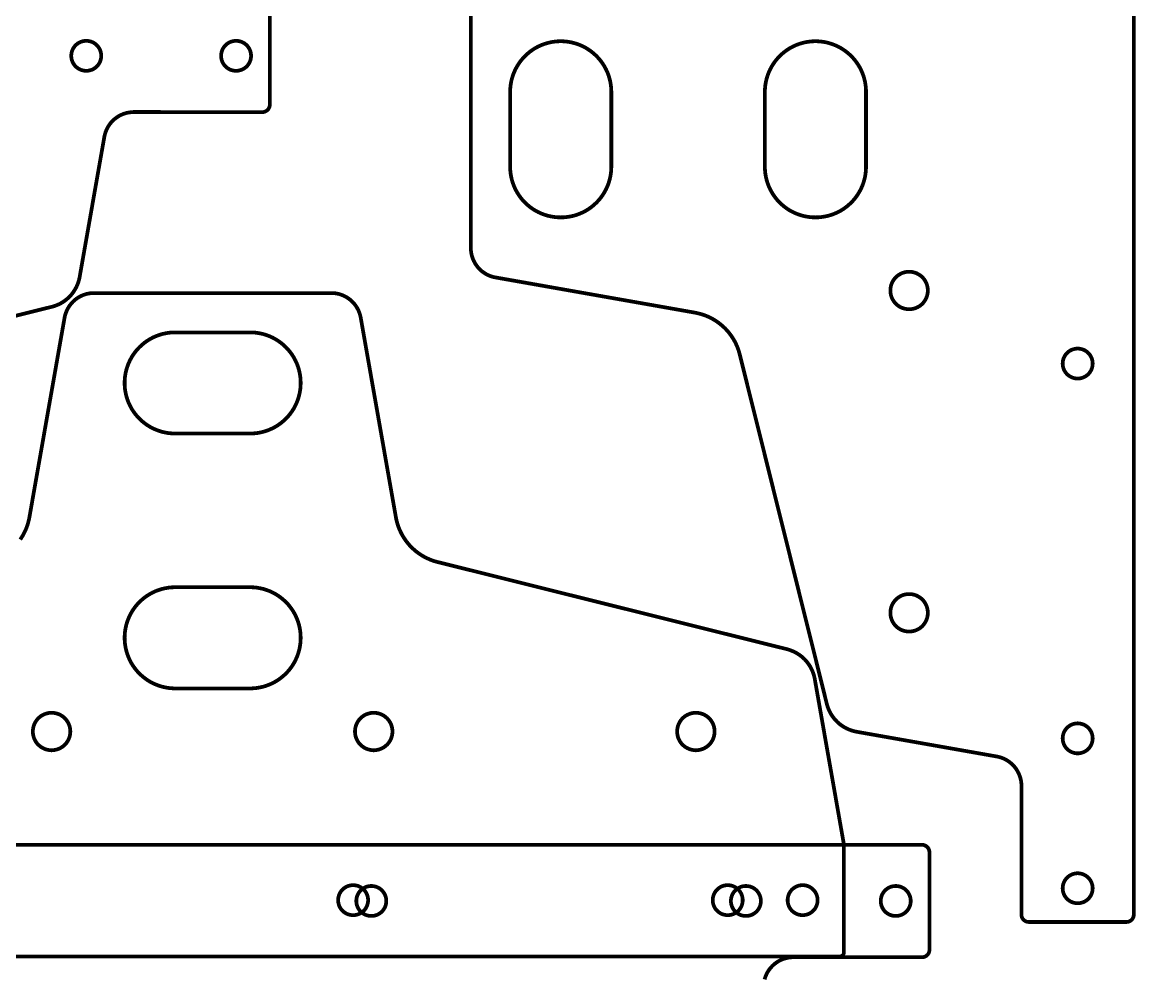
# Model space of a CAD drawing. Extents: x 0 to 1251, y 0 to 2501.
# Drawn here: x 314.8 to 612.1, y 1678.3 to 1932.9 of the extents above; entities that cross this region are included whole.
import ezdxf

# ---------------------------------------------------------------- set-up
doc = ezdxf.new("R2010")
doc.units = 0
doc.layers.get('0').update_dxf_attribs({"linetype": 'CONTINUOUS'})

msp = doc.modelspace()

# ---------------------------------------------------------------- linework, layer by layer
at = {"color": 0, "const_width": 1}
for points in [[(611.563, 2071.88), (611.563, 1694.88)], [(380.893, 1936.97), (380.893, 1910.97), (380.893, 1910.92), (380.883, 1910.76), (380.854, 1910.57), (380.806, 1910.39), (380.74, 1910.19), (380.657, 1910.03), (380.557, 1909.86), (380.439, 1909.69), (380.342, 1909.58), (380.307, 1909.56), (380.271, 1909.51), (380.16, 1909.42), (380.001, 1909.31), (379.833, 1909.21), (379.657, 1909.13), (379.474, 1909.06), (379.283, 1909), (379.089, 1908.97), (378.942, 1908.97), (378.892, 1908.97), (344.608, 1908.99), (344.433, 1908.99), (343.906, 1908.94), (343.214, 1908.86), (342.533, 1908.71), (341.871, 1908.5), (341.229, 1908.24), (340.611, 1907.92), (340.022, 1907.54), (339.599, 1907.22), (339.464, 1907.11), (339.329, 1907), (338.946, 1906.64), (338.474, 1906.13), (338.05, 1905.57), (337.678, 1904.99), (337.356, 1904.36), (337.089, 1903.72), (336.879, 1903.06), (336.757, 1902.54), (336.726, 1902.38), (330.135, 1864.99), (330.104, 1864.81), (329.983, 1864.28), (329.783, 1863.58), (329.533, 1862.92), (329.236, 1862.26), (328.893, 1861.64), (328.506, 1861.03), (328.074, 1860.44), (327.724, 1860.04), (327.6, 1859.9), (327.478, 1859.78), (327.089, 1859.39), (326.543, 1858.93), (325.967, 1858.5), (325.362, 1858.11), (324.732, 1857.76), (324.076, 1857.47), (323.401, 1857.22), (322.882, 1857.07), (322.707, 1857.03), (229.454, 1833.78)], [(611.546, 1694.88), (611.546, 1694.82), (611.536, 1694.67), (611.506, 1694.47), (611.456, 1694.28), (611.389, 1694.1), (611.304, 1693.92), (611.204, 1693.75), (611.089, 1693.6), (610.96, 1693.46), (610.818, 1693.33), (610.664, 1693.21), (610.499, 1693.11), (610.324, 1693.03), (610.14, 1692.96), (609.949, 1692.92), (609.75, 1692.89), (609.597, 1692.88), (609.546, 1692.88), (583.546, 1692.88), (583.496, 1692.88), (583.349, 1692.89), (583.154, 1692.92), (582.964, 1692.96), (582.781, 1693.03), (582.604, 1693.11), (582.436, 1693.21), (582.278, 1693.33), (582.167, 1693.43), (582.132, 1693.46), (582.096, 1693.5), (581.999, 1693.61), (581.882, 1693.76), (581.781, 1693.93), (581.697, 1694.11), (581.632, 1694.29), (581.585, 1694.49), (581.556, 1694.68), (581.546, 1694.82), (581.546, 1694.88), (581.56, 1729.15), (581.56, 1729.33), (581.529, 1729.86), (581.438, 1730.56), (581.287, 1731.24), (581.078, 1731.89), (580.813, 1732.54), (580.492, 1733.15), (580.117, 1733.75), (579.801, 1734.17), (579.689, 1734.31), (579.576, 1734.43), (579.214, 1734.82), (578.699, 1735.29), (578.147, 1735.72), (577.561, 1736.08), (576.944, 1736.42), (576.301, 1736.68), (575.635, 1736.89), (575.122, 1737.01), (574.949, 1737.04), (537.568, 1743.63), (537.39, 1743.67), (536.861, 1743.78), (536.169, 1743.99), (535.496, 1744.24), (534.842, 1744.53), (534.213, 1744.88), (533.607, 1745.26), (533.031, 1745.69), (532.617, 1746.04), (532.485, 1746.17), (532.351, 1746.29), (531.974, 1746.68), (531.503, 1747.22), (531.074, 1747.81), (530.688, 1748.4), (530.346, 1749.04), (530.05, 1749.69), (529.801, 1750.36), (529.644, 1750.89), (529.601, 1751.06), (506.351, 1844.31), (506.318, 1844.44), (506.21, 1844.83), (506.05, 1845.35), (505.874, 1845.86), (505.678, 1846.36), (505.464, 1846.86), (505.233, 1847.35), (504.986, 1847.83), (504.721, 1848.29), (504.439, 1848.75), (504.142, 1849.21), (503.828, 1849.64), (503.499, 1850.07), (503.153, 1850.49), (502.793, 1850.89), (502.417, 1851.28), (502.125, 1851.56), (502.026, 1851.65), (501.928, 1851.75), (501.622, 1852.01), (501.207, 1852.36), (500.781, 1852.69), (500.342, 1853.01), (499.893, 1853.31), (499.435, 1853.6), (498.967, 1853.86), (498.489, 1854.11), (498.004, 1854.33), (497.51, 1854.56), (497.008, 1854.75), (496.499, 1854.93), (495.983, 1855.08), (495.461, 1855.22), (494.935, 1855.35), (494.535, 1855.43), (494.401, 1855.46), (441.174, 1864.85), (441, 1864.88), (440.487, 1864.99), (439.821, 1865.21), (439.178, 1865.47), (438.563, 1865.79), (437.976, 1866.17), (437.424, 1866.58), (436.908, 1867.06), (436.547, 1867.44), (436.433, 1867.58), (436.321, 1867.71), (436.007, 1868.14), (435.632, 1868.72), (435.31, 1869.35), (435.044, 1869.99), (434.836, 1870.64), (434.685, 1871.32), (434.593, 1872.01), (434.563, 1872.54), (434.563, 1872.72), (434.563, 1936.03)], [(314.275, 1794.92), (314.574, 1795.38), (314.857, 1795.83), (315.122, 1796.29), (315.371, 1796.78), (315.603, 1797.26), (315.817, 1797.75), (316.013, 1798.25), (316.19, 1798.76), (316.35, 1799.28), (316.492, 1799.81), (316.615, 1800.33), (316.696, 1800.72), (316.719, 1800.86), (326.104, 1854.1), (326.135, 1854.26), (326.257, 1854.78), (326.467, 1855.44), (326.733, 1856.08), (327.054, 1856.69), (327.428, 1857.29), (327.851, 1857.83), (328.322, 1858.36), (328.707, 1858.72), (328.84, 1858.83), (328.975, 1858.94), (329.399, 1859.26), (329.987, 1859.64), (330.606, 1859.96), (331.247, 1860.22), (331.91, 1860.43), (332.589, 1860.58), (333.281, 1860.67), (333.807, 1860.69), (333.983, 1860.69), (397.293, 1860.69), (397.468, 1860.69), (397.994, 1860.67), (398.688, 1860.58), (399.367, 1860.43), (400.029, 1860.22), (400.671, 1859.96), (401.289, 1859.64), (401.878, 1859.26), (402.3, 1858.94), (402.435, 1858.83), (402.569, 1858.72), (402.953, 1858.36), (403.425, 1857.83), (403.847, 1857.29), (404.221, 1856.69), (404.542, 1856.08), (404.808, 1855.44), (405.019, 1854.78), (405.14, 1854.26), (405.171, 1854.1), (414.557, 1800.86), (414.581, 1800.72), (414.661, 1800.33), (414.783, 1799.81), (414.925, 1799.28), (415.085, 1798.76), (415.264, 1798.25), (415.46, 1797.75), (415.674, 1797.26), (415.904, 1796.78), (416.154, 1796.29), (416.419, 1795.83), (416.701, 1795.38), (417.001, 1794.92), (417.317, 1794.49), (417.649, 1794.06), (417.996, 1793.64), (418.265, 1793.33), (418.358, 1793.24), (418.451, 1793.14), (418.736, 1792.85), (419.126, 1792.47), (419.529, 1792.11), (419.944, 1791.76), (420.371, 1791.43), (420.808, 1791.13), (421.257, 1790.82), (421.715, 1790.54), (422.185, 1790.28), (422.662, 1790.03), (423.149, 1789.81), (423.644, 1789.58), (424.147, 1789.39), (424.658, 1789.21), (425.175, 1789.06), (425.568, 1788.94), (425.7, 1788.92), (518.951, 1765.67), (519.126, 1765.63), (519.646, 1765.46), (520.322, 1765.21), (520.976, 1764.92), (521.608, 1764.57), (522.213, 1764.19), (522.789, 1763.76), (523.333, 1763.29), (523.722, 1762.92), (523.846, 1762.78), (523.969, 1762.65), (524.319, 1762.24), (524.751, 1761.65), (525.139, 1761.06), (525.482, 1760.42), (525.779, 1759.76), (526.028, 1759.1), (526.229, 1758.4), (526.349, 1757.88), (526.381, 1757.69), (534.137, 1713.69), (534.137, 1684.69), (534.137, 1684.65), (534.118, 1684.5), (534.061, 1684.32), (533.969, 1684.15), (533.879, 1684.03), (533.844, 1684), (533.81, 1683.96), (533.693, 1683.88), (533.521, 1683.78), (533.333, 1683.72), (533.188, 1683.69), (533.137, 1683.69), (156.138, 1683.69)], [(177.99, 1713.49), (554.992, 1713.49)], [(554.992, 1713.47), (555.043, 1713.47), (555.196, 1713.46), (555.394, 1713.43), (555.586, 1713.38), (555.769, 1713.31), (555.944, 1713.22), (556.11, 1713.13), (556.264, 1713.01), (556.406, 1712.88), (556.535, 1712.74), (556.65, 1712.58), (556.75, 1712.42), (556.833, 1712.25), (556.901, 1712.06), (556.95, 1711.88), (556.981, 1711.67), (556.99, 1711.51), (556.99, 1711.47), (556.99, 1685.47), (556.99, 1685.42), (556.981, 1685.26), (556.953, 1685.07), (556.904, 1684.89), (556.839, 1684.69), (556.756, 1684.53), (556.654, 1684.36), (556.537, 1684.19), (556.44, 1684.08), (556.406, 1684.06), (556.369, 1684.01), (556.258, 1683.92), (556.1, 1683.81), (555.932, 1683.71), (555.756, 1683.63), (555.572, 1683.56), (555.382, 1683.5), (555.188, 1683.47), (555.039, 1683.47), (554.99, 1683.47), (520.707, 1683.49), (520.531, 1683.49), (520.004, 1683.44), (519.311, 1683.36), (518.632, 1683.21), (517.969, 1683), (517.328, 1682.74), (516.71, 1682.42), (516.119, 1682.04), (515.697, 1681.72), (515.563, 1681.61), (515.428, 1681.5), (515.044, 1681.14), (514.572, 1680.63), (514.149, 1680.07), (513.775, 1679.49), (513.454, 1678.86), (513.188, 1678.22), (512.978, 1677.56)]]:
    msp.add_lwpolyline(points, dxfattribs=at)
for points in [[(335.893, 1923.99), (335.893, 1923.88), (335.872, 1923.57), (335.811, 1923.18), (335.713, 1922.79), (335.578, 1922.43), (335.41, 1922.08), (335.21, 1921.75), (334.979, 1921.44), (334.721, 1921.15), (334.438, 1920.9), (334.129, 1920.67), (333.799, 1920.47), (333.45, 1920.29), (333.082, 1920.17), (332.699, 1920.07), (332.301, 1920), (331.994, 1919.99), (331.893, 1919.99), (331.79, 1919.99), (331.483, 1920), (331.086, 1920.07), (330.703, 1920.17), (330.336, 1920.29), (329.986, 1920.47), (329.656, 1920.67), (329.349, 1920.9), (329.064, 1921.15), (328.806, 1921.44), (328.575, 1921.75), (328.375, 1922.08), (328.207, 1922.43), (328.072, 1922.79), (327.974, 1923.18), (327.912, 1923.57), (327.893, 1923.88), (327.893, 1923.99), (327.893, 1924.08), (327.912, 1924.39), (327.974, 1924.79), (328.072, 1925.17), (328.207, 1925.54), (328.375, 1925.89), (328.575, 1926.22), (328.806, 1926.53), (329.064, 1926.81), (329.349, 1927.07), (329.656, 1927.31), (329.986, 1927.5), (330.336, 1927.67), (330.703, 1927.81), (331.086, 1927.9), (331.483, 1927.96), (331.79, 1927.99), (331.893, 1927.99), (331.994, 1927.99), (332.301, 1927.96), (332.699, 1927.9), (333.082, 1927.81), (333.45, 1927.67), (333.799, 1927.5), (334.129, 1927.31), (334.438, 1927.07), (334.721, 1926.81), (334.979, 1926.53), (335.21, 1926.22), (335.41, 1925.89), (335.578, 1925.54), (335.713, 1925.17), (335.811, 1924.79), (335.872, 1924.39), (335.893, 1924.08), (335.893, 1923.99)], [(375.893, 1923.99), (375.893, 1923.88), (375.872, 1923.57), (375.811, 1923.18), (375.713, 1922.79), (375.578, 1922.43), (375.41, 1922.08), (375.21, 1921.75), (374.979, 1921.44), (374.721, 1921.15), (374.438, 1920.9), (374.129, 1920.67), (373.799, 1920.47), (373.45, 1920.29), (373.082, 1920.17), (372.699, 1920.07), (372.301, 1920), (371.994, 1919.99), (371.893, 1919.99), (371.79, 1919.99), (371.483, 1920), (371.086, 1920.07), (370.703, 1920.17), (370.336, 1920.29), (369.986, 1920.47), (369.656, 1920.67), (369.349, 1920.9), (369.064, 1921.15), (368.806, 1921.44), (368.575, 1921.75), (368.375, 1922.08), (368.207, 1922.43), (368.072, 1922.79), (367.974, 1923.18), (367.912, 1923.57), (367.893, 1923.88), (367.893, 1923.99), (367.893, 1924.08), (367.912, 1924.39), (367.974, 1924.79), (368.072, 1925.17), (368.207, 1925.54), (368.375, 1925.89), (368.575, 1926.22), (368.806, 1926.53), (369.064, 1926.81), (369.349, 1927.07), (369.656, 1927.31), (369.986, 1927.5), (370.336, 1927.67), (370.703, 1927.81), (371.086, 1927.9), (371.483, 1927.96), (371.79, 1927.99), (371.893, 1927.99), (371.994, 1927.99), (372.301, 1927.96), (372.699, 1927.9), (373.082, 1927.81), (373.45, 1927.67), (373.799, 1927.5), (374.129, 1927.31), (374.438, 1927.07), (374.721, 1926.81), (374.979, 1926.53), (375.21, 1926.22), (375.41, 1925.89), (375.578, 1925.54), (375.713, 1925.17), (375.811, 1924.79), (375.872, 1924.39), (375.893, 1924.08), (375.893, 1923.99)], [(445.063, 1914.38), (445.063, 1914.6), (445.092, 1915.28), (445.181, 1916.17), (445.328, 1917.04), (445.529, 1917.9), (445.786, 1918.74), (446.097, 1919.56), (446.458, 1920.35), (446.871, 1921.13), (447.332, 1921.86), (447.84, 1922.58), (448.396, 1923.25), (448.996, 1923.9), (449.639, 1924.5), (450.324, 1925.07), (451.049, 1925.58), (451.618, 1925.96), (451.813, 1926.07), (452.007, 1926.18), (452.606, 1926.49), (453.421, 1926.86), (454.251, 1927.17), (455.096, 1927.42), (455.953, 1927.63), (456.818, 1927.76), (457.689, 1927.85), (458.563, 1927.88), (459.436, 1927.85), (460.307, 1927.76), (461.172, 1927.63), (462.028, 1927.42), (462.874, 1927.17), (463.704, 1926.86), (464.518, 1926.49), (465.118, 1926.18), (465.313, 1926.07), (465.507, 1925.96), (466.076, 1925.58), (466.801, 1925.07), (467.486, 1924.5), (468.129, 1923.9), (468.729, 1923.25), (469.283, 1922.58), (469.792, 1921.86), (470.254, 1921.13), (470.665, 1920.35), (471.028, 1919.56), (471.338, 1918.74), (471.594, 1917.9), (471.797, 1917.04), (471.943, 1916.17), (472.032, 1915.28), (472.063, 1914.6), (472.063, 1914.38), (472.063, 1894.38), (472.063, 1894.15), (472.032, 1893.47), (471.943, 1892.58), (471.797, 1891.71), (471.594, 1890.85), (471.338, 1890.01), (471.028, 1889.19), (470.665, 1888.39), (470.254, 1887.63), (469.792, 1886.88), (469.283, 1886.17), (468.729, 1885.49), (468.129, 1884.85), (467.486, 1884.25), (466.801, 1883.68), (466.076, 1883.15), (465.507, 1882.79), (465.313, 1882.68), (465.118, 1882.57), (464.518, 1882.26), (463.704, 1881.89), (462.874, 1881.58), (462.028, 1881.32), (461.172, 1881.13), (460.307, 1880.99), (459.436, 1880.9), (458.563, 1880.88), (457.689, 1880.9), (456.818, 1880.99), (455.953, 1881.13), (455.096, 1881.32), (454.251, 1881.58), (453.421, 1881.89), (452.606, 1882.26), (452.007, 1882.57), (451.813, 1882.68), (451.618, 1882.79), (451.049, 1883.15), (450.324, 1883.68), (449.639, 1884.25), (448.996, 1884.85), (448.396, 1885.49), (447.84, 1886.17), (447.332, 1886.88), (446.871, 1887.63), (446.458, 1888.39), (446.097, 1889.19), (445.786, 1890.01), (445.529, 1890.85), (445.328, 1891.71), (445.181, 1892.58), (445.092, 1893.47), (445.063, 1894.15), (445.063, 1894.38), (445.063, 1914.38)], [(540.063, 1914.38), (540.063, 1914.6), (540.032, 1915.28), (539.943, 1916.17), (539.797, 1917.04), (539.594, 1917.9), (539.338, 1918.74), (539.028, 1919.56), (538.665, 1920.35), (538.254, 1921.13), (537.792, 1921.86), (537.283, 1922.58), (536.729, 1923.25), (536.129, 1923.9), (535.486, 1924.5), (534.801, 1925.07), (534.076, 1925.58), (533.507, 1925.96), (533.313, 1926.07), (533.118, 1926.18), (532.518, 1926.49), (531.704, 1926.86), (530.874, 1927.17), (530.028, 1927.42), (529.172, 1927.63), (528.307, 1927.76), (527.436, 1927.85), (526.563, 1927.88), (525.689, 1927.85), (524.818, 1927.76), (523.953, 1927.63), (523.096, 1927.42), (522.251, 1927.17), (521.421, 1926.86), (520.606, 1926.49), (520.007, 1926.18), (519.813, 1926.07), (519.618, 1925.96), (519.049, 1925.58), (518.324, 1925.07), (517.639, 1924.5), (516.996, 1923.9), (516.396, 1923.25), (515.84, 1922.58), (515.332, 1921.86), (514.871, 1921.13), (514.458, 1920.35), (514.097, 1919.56), (513.786, 1918.74), (513.529, 1917.9), (513.328, 1917.04), (513.181, 1916.17), (513.092, 1915.28), (513.063, 1914.6), (513.063, 1914.38), (513.063, 1894.38), (513.063, 1894.15), (513.092, 1893.47), (513.181, 1892.58), (513.328, 1891.71), (513.529, 1890.85), (513.786, 1890.01), (514.097, 1889.19), (514.458, 1888.39), (514.871, 1887.63), (515.332, 1886.88), (515.84, 1886.17), (516.396, 1885.49), (516.996, 1884.85), (517.639, 1884.25), (518.324, 1883.68), (519.049, 1883.15), (519.618, 1882.79), (519.813, 1882.68), (520.007, 1882.57), (520.606, 1882.26), (521.421, 1881.89), (522.251, 1881.58), (523.096, 1881.32), (523.953, 1881.13), (524.818, 1880.99), (525.689, 1880.9), (526.563, 1880.88), (527.436, 1880.9), (528.307, 1880.99), (529.172, 1881.13), (530.028, 1881.32), (530.874, 1881.58), (531.704, 1881.89), (532.518, 1882.26), (533.118, 1882.57), (533.313, 1882.68), (533.507, 1882.79), (534.076, 1883.15), (534.801, 1883.68), (535.486, 1884.25), (536.129, 1884.85), (536.729, 1885.49), (537.283, 1886.17), (537.792, 1886.88), (538.254, 1887.63), (538.665, 1888.39), (539.028, 1889.19), (539.338, 1890.01), (539.594, 1890.85), (539.797, 1891.71), (539.943, 1892.58), (540.032, 1893.47), (540.063, 1894.15), (540.063, 1894.38), (540.063, 1914.38)], [(556.563, 1861.38), (556.563, 1861.25), (556.536, 1860.86), (556.461, 1860.36), (556.338, 1859.89), (556.169, 1859.43), (555.958, 1858.99), (555.708, 1858.58), (555.421, 1858.19), (555.097, 1857.83), (554.743, 1857.51), (554.358, 1857.22), (553.946, 1856.97), (553.508, 1856.76), (553.049, 1856.6), (552.569, 1856.47), (552.074, 1856.4), (551.69, 1856.38), (551.563, 1856.38), (551.435, 1856.38), (551.051, 1856.4), (550.554, 1856.47), (550.075, 1856.6), (549.615, 1856.76), (549.179, 1856.97), (548.767, 1857.22), (548.382, 1857.51), (548.026, 1857.83), (547.704, 1858.19), (547.417, 1858.58), (547.165, 1858.99), (546.956, 1859.43), (546.787, 1859.89), (546.664, 1860.36), (546.588, 1860.86), (546.563, 1861.25), (546.563, 1861.38), (546.563, 1861.5), (546.588, 1861.89), (546.664, 1862.38), (546.787, 1862.86), (546.956, 1863.32), (547.165, 1863.76), (547.417, 1864.17), (547.704, 1864.56), (548.026, 1864.9), (548.382, 1865.24), (548.767, 1865.51), (549.179, 1865.76), (549.615, 1865.99), (550.075, 1866.15), (550.554, 1866.28), (551.051, 1866.35), (551.435, 1866.38), (551.563, 1866.38), (551.69, 1866.38), (552.074, 1866.35), (552.569, 1866.28), (553.049, 1866.15), (553.508, 1865.99), (553.946, 1865.76), (554.358, 1865.51), (554.743, 1865.24), (555.097, 1864.9), (555.421, 1864.56), (555.708, 1864.17), (555.958, 1863.76), (556.169, 1863.32), (556.338, 1862.86), (556.461, 1862.38), (556.536, 1861.89), (556.563, 1861.5), (556.563, 1861.38)], [(375.638, 1850.19), (375.862, 1850.19), (376.537, 1850.17), (377.426, 1850.08), (378.301, 1849.93), (379.16, 1849.74), (380.001, 1849.47), (380.821, 1849.17), (381.617, 1848.81), (382.388, 1848.39), (383.131, 1847.93), (383.842, 1847.42), (384.521, 1846.86), (385.164, 1846.26), (385.768, 1845.63), (386.332, 1844.94), (386.853, 1844.22), (387.217, 1843.65), (387.329, 1843.44), (387.442, 1843.25), (387.753, 1842.65), (388.121, 1841.85), (388.432, 1841.01), (388.686, 1840.17), (388.883, 1839.31), (389.025, 1838.44), (389.11, 1837.57), (389.138, 1836.69), (389.11, 1835.83), (389.025, 1834.96), (388.883, 1834.1), (388.686, 1833.24), (388.432, 1832.39), (388.121, 1831.56), (387.753, 1830.75), (387.442, 1830.15), (387.329, 1829.94), (387.217, 1829.75), (386.853, 1829.18), (386.332, 1828.46), (385.768, 1827.78), (385.164, 1827.14), (384.521, 1826.54), (383.842, 1825.99), (383.131, 1825.47), (382.388, 1825.01), (381.617, 1824.6), (380.821, 1824.24), (380.001, 1823.93), (379.16, 1823.67), (378.301, 1823.47), (377.426, 1823.32), (376.537, 1823.24), (375.862, 1823.19), (375.638, 1823.19), (355.638, 1823.19), (355.412, 1823.19), (354.739, 1823.24), (353.85, 1823.32), (352.975, 1823.47), (352.115, 1823.67), (351.275, 1823.93), (350.456, 1824.24), (349.658, 1824.6), (348.888, 1825.01), (348.146, 1825.47), (347.433, 1825.99), (346.756, 1826.54), (346.112, 1827.14), (345.507, 1827.78), (344.943, 1828.46), (344.422, 1829.18), (344.058, 1829.75), (343.946, 1829.94), (343.835, 1830.15), (343.522, 1830.75), (343.156, 1831.56), (342.844, 1832.39), (342.59, 1833.24), (342.392, 1834.1), (342.251, 1834.96), (342.167, 1835.83), (342.138, 1836.69), (342.167, 1837.57), (342.251, 1838.44), (342.392, 1839.31), (342.59, 1840.17), (342.844, 1841.01), (343.156, 1841.85), (343.522, 1842.65), (343.835, 1843.25), (343.946, 1843.44), (344.058, 1843.65), (344.422, 1844.22), (344.943, 1844.94), (345.507, 1845.63), (346.112, 1846.26), (346.756, 1846.86), (347.433, 1847.42), (348.146, 1847.93), (348.888, 1848.39), (349.658, 1848.81), (350.456, 1849.17), (351.275, 1849.47), (352.115, 1849.74), (352.975, 1849.93), (353.85, 1850.08), (354.739, 1850.17), (355.412, 1850.19), (355.638, 1850.19), (375.638, 1850.19)], [(600.563, 1841.88), (600.563, 1841.78), (600.542, 1841.46), (600.481, 1841.07), (600.382, 1840.68), (600.247, 1840.32), (600.079, 1839.97), (599.879, 1839.64), (599.649, 1839.33), (599.39, 1839.04), (599.107, 1838.79), (598.799, 1838.56), (598.469, 1838.36), (598.119, 1838.19), (597.751, 1838.06), (597.368, 1837.96), (596.971, 1837.89), (596.664, 1837.88), (596.563, 1837.88), (596.46, 1837.88), (596.153, 1837.89), (595.756, 1837.96), (595.372, 1838.06), (595.006, 1838.19), (594.656, 1838.36), (594.326, 1838.56), (594.018, 1838.79), (593.733, 1839.04), (593.475, 1839.33), (593.246, 1839.64), (593.044, 1839.97), (592.876, 1840.32), (592.742, 1840.68), (592.643, 1841.07), (592.583, 1841.46), (592.563, 1841.78), (592.563, 1841.88), (592.563, 1841.97), (592.583, 1842.28), (592.643, 1842.68), (592.742, 1843.07), (592.876, 1843.43), (593.044, 1843.78), (593.246, 1844.11), (593.475, 1844.42), (593.733, 1844.71), (594.018, 1844.96), (594.326, 1845.19), (594.656, 1845.39), (595.006, 1845.56), (595.372, 1845.69), (595.756, 1845.79), (596.153, 1845.85), (596.46, 1845.88), (596.563, 1845.88), (596.664, 1845.88), (596.971, 1845.85), (597.368, 1845.79), (597.751, 1845.69), (598.119, 1845.56), (598.469, 1845.39), (598.799, 1845.19), (599.107, 1844.96), (599.39, 1844.71), (599.649, 1844.42), (599.879, 1844.11), (600.079, 1843.78), (600.247, 1843.43), (600.382, 1843.07), (600.481, 1842.68), (600.542, 1842.28), (600.563, 1841.97), (600.563, 1841.88)], [(375.638, 1755.19), (375.862, 1755.19), (376.537, 1755.24), (377.426, 1755.32), (378.301, 1755.47), (379.16, 1755.67), (380.001, 1755.93), (380.821, 1756.24), (381.617, 1756.6), (382.388, 1757.01), (383.131, 1757.47), (383.842, 1757.99), (384.521, 1758.54), (385.164, 1759.14), (385.768, 1759.78), (386.332, 1760.46), (386.853, 1761.18), (387.217, 1761.75), (387.329, 1761.94), (387.442, 1762.15), (387.753, 1762.75), (388.121, 1763.56), (388.432, 1764.39), (388.686, 1765.24), (388.883, 1766.1), (389.025, 1766.96), (389.11, 1767.83), (389.138, 1768.69), (389.11, 1769.57), (389.025, 1770.44), (388.883, 1771.31), (388.686, 1772.17), (388.432, 1773.01), (388.121, 1773.85), (387.753, 1774.65), (387.442, 1775.25), (387.329, 1775.44), (387.217, 1775.65), (386.853, 1776.22), (386.332, 1776.94), (385.768, 1777.63), (385.164, 1778.26), (384.521, 1778.86), (383.842, 1779.42), (383.131, 1779.93), (382.388, 1780.39), (381.617, 1780.81), (380.821, 1781.17), (380.001, 1781.47), (379.16, 1781.74), (378.301, 1781.93), (377.426, 1782.08), (376.537, 1782.17), (375.862, 1782.19), (375.638, 1782.19), (355.638, 1782.19), (355.412, 1782.19), (354.739, 1782.17), (353.85, 1782.08), (352.975, 1781.93), (352.115, 1781.74), (351.275, 1781.47), (350.456, 1781.17), (349.658, 1780.81), (348.888, 1780.39), (348.146, 1779.93), (347.433, 1779.42), (346.756, 1778.86), (346.112, 1778.26), (345.507, 1777.63), (344.943, 1776.94), (344.422, 1776.22), (344.058, 1775.65), (343.946, 1775.44), (343.835, 1775.25), (343.522, 1774.65), (343.156, 1773.85), (342.844, 1773.01), (342.59, 1772.17), (342.392, 1771.31), (342.251, 1770.44), (342.167, 1769.57), (342.138, 1768.69), (342.167, 1767.83), (342.251, 1766.96), (342.392, 1766.1), (342.59, 1765.24), (342.844, 1764.39), (343.156, 1763.56), (343.522, 1762.75), (343.835, 1762.15), (343.946, 1761.94), (344.058, 1761.75), (344.422, 1761.18), (344.943, 1760.46), (345.507, 1759.78), (346.112, 1759.14), (346.756, 1758.54), (347.433, 1757.99), (348.146, 1757.47), (348.888, 1757.01), (349.658, 1756.6), (350.456, 1756.24), (351.275, 1755.93), (352.115, 1755.67), (352.975, 1755.47), (353.85, 1755.32), (354.739, 1755.24), (355.412, 1755.19), (355.638, 1755.19), (375.638, 1755.19)], [(556.563, 1775.38), (556.563, 1775.25), (556.536, 1774.86), (556.461, 1774.36), (556.338, 1773.89), (556.169, 1773.43), (555.958, 1772.99), (555.708, 1772.58), (555.421, 1772.19), (555.097, 1771.83), (554.743, 1771.51), (554.358, 1771.22), (553.946, 1770.97), (553.508, 1770.76), (553.049, 1770.6), (552.569, 1770.47), (552.074, 1770.4), (551.69, 1770.38), (551.563, 1770.38), (551.435, 1770.38), (551.051, 1770.4), (550.554, 1770.47), (550.075, 1770.6), (549.615, 1770.76), (549.179, 1770.97), (548.767, 1771.22), (548.382, 1771.51), (548.026, 1771.83), (547.704, 1772.19), (547.417, 1772.58), (547.165, 1772.99), (546.956, 1773.43), (546.787, 1773.89), (546.664, 1774.36), (546.588, 1774.86), (546.563, 1775.25), (546.563, 1775.38), (546.563, 1775.5), (546.588, 1775.89), (546.664, 1776.38), (546.787, 1776.86), (546.956, 1777.32), (547.165, 1777.76), (547.417, 1778.17), (547.704, 1778.56), (548.026, 1778.9), (548.382, 1779.24), (548.767, 1779.51), (549.179, 1779.76), (549.615, 1779.99), (550.075, 1780.15), (550.554, 1780.28), (551.051, 1780.35), (551.435, 1780.38), (551.563, 1780.38), (551.69, 1780.38), (552.074, 1780.35), (552.569, 1780.28), (553.049, 1780.15), (553.508, 1779.99), (553.946, 1779.76), (554.358, 1779.51), (554.743, 1779.24), (555.097, 1778.9), (555.421, 1778.56), (555.708, 1778.17), (555.958, 1777.76), (556.169, 1777.32), (556.338, 1776.86), (556.461, 1776.38), (556.536, 1775.89), (556.563, 1775.5), (556.563, 1775.38)], [(327.638, 1743.69), (327.638, 1743.57), (327.612, 1743.19), (327.536, 1742.69), (327.412, 1742.21), (327.244, 1741.75), (327.035, 1741.32), (326.783, 1740.9), (326.496, 1740.51), (326.174, 1740.17), (325.818, 1739.85), (325.433, 1739.56), (325.021, 1739.31), (324.585, 1739.1), (324.125, 1738.93), (323.646, 1738.81), (323.149, 1738.72), (322.765, 1738.69), (322.638, 1738.69), (322.51, 1738.69), (322.126, 1738.72), (321.631, 1738.81), (321.151, 1738.93), (320.692, 1739.1), (320.254, 1739.31), (319.842, 1739.56), (319.457, 1739.85), (319.103, 1740.17), (318.779, 1740.51), (318.492, 1740.9), (318.242, 1741.32), (318.031, 1741.75), (317.862, 1742.21), (317.739, 1742.69), (317.664, 1743.19), (317.638, 1743.57), (317.638, 1743.69), (317.638, 1743.83), (317.664, 1744.21), (317.739, 1744.71), (317.862, 1745.19), (318.031, 1745.65), (318.242, 1746.08), (318.492, 1746.5), (318.779, 1746.88), (319.103, 1747.24), (319.457, 1747.56), (319.842, 1747.85), (320.254, 1748.1), (320.692, 1748.31), (321.151, 1748.47), (321.631, 1748.6), (322.126, 1748.68), (322.51, 1748.69), (322.638, 1748.69), (322.765, 1748.69), (323.149, 1748.68), (323.646, 1748.6), (324.125, 1748.47), (324.585, 1748.31), (325.021, 1748.1), (325.433, 1747.85), (325.818, 1747.56), (326.174, 1747.24), (326.496, 1746.88), (326.783, 1746.5), (327.035, 1746.08), (327.244, 1745.65), (327.412, 1745.19), (327.536, 1744.71), (327.612, 1744.21), (327.638, 1743.83), (327.638, 1743.69)], [(413.638, 1743.69), (413.638, 1743.57), (413.612, 1743.19), (413.536, 1742.69), (413.412, 1742.21), (413.244, 1741.75), (413.035, 1741.32), (412.783, 1740.9), (412.496, 1740.51), (412.174, 1740.17), (411.818, 1739.85), (411.433, 1739.56), (411.021, 1739.31), (410.585, 1739.1), (410.125, 1738.93), (409.646, 1738.81), (409.149, 1738.72), (408.765, 1738.69), (408.638, 1738.69), (408.51, 1738.69), (408.126, 1738.72), (407.631, 1738.81), (407.151, 1738.93), (406.692, 1739.1), (406.254, 1739.31), (405.842, 1739.56), (405.457, 1739.85), (405.103, 1740.17), (404.779, 1740.51), (404.492, 1740.9), (404.242, 1741.32), (404.031, 1741.75), (403.862, 1742.21), (403.739, 1742.69), (403.664, 1743.19), (403.638, 1743.57), (403.638, 1743.69), (403.638, 1743.83), (403.664, 1744.21), (403.739, 1744.71), (403.862, 1745.19), (404.031, 1745.65), (404.242, 1746.08), (404.492, 1746.5), (404.779, 1746.88), (405.103, 1747.24), (405.457, 1747.56), (405.842, 1747.85), (406.254, 1748.1), (406.692, 1748.31), (407.151, 1748.47), (407.631, 1748.6), (408.126, 1748.68), (408.51, 1748.69), (408.638, 1748.69), (408.765, 1748.69), (409.149, 1748.68), (409.646, 1748.6), (410.125, 1748.47), (410.585, 1748.31), (411.021, 1748.1), (411.433, 1747.85), (411.818, 1747.56), (412.174, 1747.24), (412.496, 1746.88), (412.783, 1746.5), (413.035, 1746.08), (413.244, 1745.65), (413.412, 1745.19), (413.536, 1744.71), (413.612, 1744.21), (413.638, 1743.83), (413.638, 1743.69)], [(499.637, 1743.69), (499.637, 1743.57), (499.613, 1743.19), (499.536, 1742.69), (499.412, 1742.21), (499.244, 1741.75), (499.035, 1741.32), (498.783, 1740.9), (498.496, 1740.51), (498.174, 1740.17), (497.818, 1739.85), (497.433, 1739.56), (497.021, 1739.31), (496.585, 1739.1), (496.125, 1738.93), (495.646, 1738.81), (495.149, 1738.72), (494.765, 1738.69), (494.637, 1738.69), (494.51, 1738.69), (494.126, 1738.72), (493.631, 1738.81), (493.151, 1738.93), (492.692, 1739.1), (492.254, 1739.31), (491.842, 1739.56), (491.457, 1739.85), (491.103, 1740.17), (490.779, 1740.51), (490.492, 1740.9), (490.242, 1741.32), (490.031, 1741.75), (489.863, 1742.21), (489.739, 1742.69), (489.664, 1743.19), (489.637, 1743.57), (489.637, 1743.69), (489.637, 1743.83), (489.664, 1744.21), (489.739, 1744.71), (489.863, 1745.19), (490.031, 1745.65), (490.242, 1746.08), (490.492, 1746.5), (490.779, 1746.88), (491.103, 1747.24), (491.457, 1747.56), (491.842, 1747.85), (492.254, 1748.1), (492.692, 1748.31), (493.151, 1748.47), (493.631, 1748.6), (494.126, 1748.68), (494.51, 1748.69), (494.637, 1748.69), (494.765, 1748.69), (495.149, 1748.68), (495.646, 1748.6), (496.125, 1748.47), (496.585, 1748.31), (497.021, 1748.1), (497.433, 1747.85), (497.818, 1747.56), (498.174, 1747.24), (498.496, 1746.88), (498.783, 1746.5), (499.035, 1746.08), (499.244, 1745.65), (499.412, 1745.19), (499.536, 1744.71), (499.613, 1744.21), (499.637, 1743.83), (499.637, 1743.69)], [(600.563, 1741.88), (600.563, 1741.78), (600.542, 1741.46), (600.481, 1741.07), (600.382, 1740.68), (600.247, 1740.32), (600.079, 1739.97), (599.879, 1739.64), (599.649, 1739.33), (599.39, 1739.04), (599.107, 1738.79), (598.799, 1738.56), (598.469, 1738.36), (598.119, 1738.19), (597.751, 1738.06), (597.368, 1737.96), (596.971, 1737.89), (596.664, 1737.88), (596.563, 1737.88), (596.46, 1737.88), (596.153, 1737.89), (595.756, 1737.96), (595.372, 1738.06), (595.006, 1738.19), (594.656, 1738.36), (594.326, 1738.56), (594.018, 1738.79), (593.733, 1739.04), (593.475, 1739.33), (593.246, 1739.64), (593.044, 1739.97), (592.876, 1740.32), (592.742, 1740.68), (592.643, 1741.07), (592.583, 1741.46), (592.563, 1741.78), (592.563, 1741.88), (592.563, 1741.97), (592.583, 1742.28), (592.643, 1742.68), (592.742, 1743.07), (592.876, 1743.43), (593.044, 1743.78), (593.246, 1744.11), (593.475, 1744.42), (593.733, 1744.71), (594.018, 1744.96), (594.326, 1745.19), (594.656, 1745.39), (595.006, 1745.56), (595.372, 1745.69), (595.756, 1745.79), (596.153, 1745.85), (596.46, 1745.88), (596.563, 1745.88), (596.664, 1745.88), (596.971, 1745.85), (597.368, 1745.79), (597.751, 1745.69), (598.119, 1745.56), (598.469, 1745.39), (598.799, 1745.19), (599.107, 1744.96), (599.39, 1744.71), (599.649, 1744.42), (599.879, 1744.11), (600.079, 1743.78), (600.247, 1743.43), (600.382, 1743.07), (600.481, 1742.68), (600.542, 1742.28), (600.563, 1741.97), (600.563, 1741.88)], [(600.563, 1701.88), (600.563, 1701.78), (600.542, 1701.46), (600.481, 1701.07), (600.382, 1700.68), (600.247, 1700.32), (600.079, 1699.97), (599.879, 1699.64), (599.649, 1699.33), (599.39, 1699.04), (599.107, 1698.79), (598.799, 1698.56), (598.469, 1698.36), (598.119, 1698.19), (597.751, 1698.06), (597.368, 1697.96), (596.971, 1697.89), (596.664, 1697.88), (596.563, 1697.88), (596.46, 1697.88), (596.153, 1697.89), (595.756, 1697.96), (595.372, 1698.06), (595.006, 1698.19), (594.656, 1698.36), (594.326, 1698.56), (594.018, 1698.79), (593.733, 1699.04), (593.475, 1699.33), (593.246, 1699.64), (593.044, 1699.97), (592.876, 1700.32), (592.742, 1700.68), (592.643, 1701.07), (592.583, 1701.46), (592.563, 1701.78), (592.563, 1701.88), (592.563, 1701.97), (592.583, 1702.28), (592.643, 1702.68), (592.742, 1703.07), (592.876, 1703.43), (593.044, 1703.78), (593.246, 1704.11), (593.475, 1704.42), (593.733, 1704.71), (594.018, 1704.96), (594.326, 1705.19), (594.656, 1705.39), (595.006, 1705.56), (595.372, 1705.69), (595.756, 1705.79), (596.153, 1705.85), (596.46, 1705.88), (596.563, 1705.88), (596.664, 1705.88), (596.971, 1705.85), (597.368, 1705.79), (597.751, 1705.69), (598.119, 1705.56), (598.469, 1705.39), (598.799, 1705.19), (599.107, 1704.96), (599.39, 1704.71), (599.649, 1704.42), (599.879, 1704.11), (600.079, 1703.78), (600.247, 1703.43), (600.382, 1703.07), (600.481, 1702.68), (600.542, 1702.28), (600.563, 1701.97), (600.563, 1701.88)], [(407.138, 1698.69), (407.138, 1698.6), (407.117, 1698.29), (407.057, 1697.89), (406.958, 1697.51), (406.824, 1697.14), (406.656, 1696.79), (406.454, 1696.46), (406.225, 1696.15), (405.967, 1695.88), (405.682, 1695.61), (405.374, 1695.39), (405.044, 1695.18), (404.694, 1695.01), (404.328, 1694.88), (403.944, 1694.78), (403.547, 1694.72), (403.24, 1694.69), (403.138, 1694.69), (403.036, 1694.69), (402.729, 1694.72), (402.332, 1694.78), (401.949, 1694.88), (401.581, 1695.01), (401.231, 1695.18), (400.901, 1695.39), (400.593, 1695.61), (400.31, 1695.88), (400.051, 1696.15), (399.821, 1696.46), (399.621, 1696.79), (399.453, 1697.14), (399.318, 1697.51), (399.219, 1697.89), (399.158, 1698.29), (399.138, 1698.6), (399.138, 1698.69), (399.138, 1698.81), (399.158, 1699.11), (399.219, 1699.51), (399.318, 1699.89), (399.453, 1700.26), (399.621, 1700.61), (399.821, 1700.94), (400.051, 1701.25), (400.31, 1701.53), (400.593, 1701.79), (400.901, 1702.01), (401.231, 1702.22), (401.581, 1702.39), (401.949, 1702.53), (402.332, 1702.63), (402.729, 1702.68), (403.036, 1702.69), (403.138, 1702.69), (403.24, 1702.69), (403.547, 1702.68), (403.944, 1702.63), (404.328, 1702.53), (404.694, 1702.39), (405.044, 1702.22), (405.374, 1702.01), (405.682, 1701.79), (405.967, 1701.53), (406.225, 1701.25), (406.454, 1700.94), (406.656, 1700.61), (406.824, 1700.26), (406.958, 1699.89), (407.057, 1699.51), (407.117, 1699.11), (407.138, 1698.81), (407.138, 1698.69)], [(411.99, 1698.49), (411.99, 1698.38), (411.971, 1698.07), (411.91, 1697.68), (411.811, 1697.29), (411.676, 1696.93), (411.508, 1696.58), (411.308, 1696.25), (411.078, 1695.94), (410.819, 1695.65), (410.535, 1695.4), (410.228, 1695.17), (409.897, 1694.97), (409.547, 1694.79), (409.181, 1694.67), (408.797, 1694.57), (408.4, 1694.5), (408.093, 1694.49), (407.99, 1694.49), (407.889, 1694.49), (407.582, 1694.5), (407.185, 1694.57), (406.801, 1694.67), (406.433, 1694.79), (406.085, 1694.97), (405.754, 1695.17), (405.447, 1695.4), (405.162, 1695.65), (404.904, 1695.94), (404.674, 1696.25), (404.474, 1696.58), (404.306, 1696.93), (404.171, 1697.29), (404.072, 1697.68), (404.011, 1698.07), (403.99, 1698.38), (403.99, 1698.49), (403.99, 1698.58), (404.011, 1698.89), (404.072, 1699.29), (404.171, 1699.67), (404.306, 1700.04), (404.474, 1700.39), (404.674, 1700.72), (404.904, 1701.03), (405.162, 1701.31), (405.447, 1701.57), (405.754, 1701.81), (406.085, 1702), (406.433, 1702.17), (406.801, 1702.31), (407.185, 1702.4), (407.582, 1702.46), (407.889, 1702.49), (407.99, 1702.49), (408.093, 1702.49), (408.4, 1702.46), (408.797, 1702.4), (409.181, 1702.31), (409.547, 1702.17), (409.897, 1702), (410.228, 1701.81), (410.535, 1701.57), (410.819, 1701.31), (411.078, 1701.03), (411.308, 1700.72), (411.508, 1700.39), (411.676, 1700.04), (411.811, 1699.67), (411.91, 1699.29), (411.971, 1698.89), (411.99, 1698.58), (411.99, 1698.49)], [(507.137, 1698.69), (507.137, 1698.6), (507.117, 1698.29), (507.057, 1697.89), (506.958, 1697.51), (506.824, 1697.14), (506.656, 1696.79), (506.454, 1696.46), (506.225, 1696.15), (505.967, 1695.88), (505.682, 1695.61), (505.374, 1695.39), (505.044, 1695.18), (504.694, 1695.01), (504.328, 1694.88), (503.944, 1694.78), (503.547, 1694.72), (503.24, 1694.69), (503.137, 1694.69), (503.036, 1694.69), (502.729, 1694.72), (502.332, 1694.78), (501.949, 1694.88), (501.581, 1695.01), (501.231, 1695.18), (500.901, 1695.39), (500.593, 1695.61), (500.31, 1695.88), (500.051, 1696.15), (499.821, 1696.46), (499.621, 1696.79), (499.453, 1697.14), (499.318, 1697.51), (499.219, 1697.89), (499.158, 1698.29), (499.137, 1698.6), (499.137, 1698.69), (499.137, 1698.81), (499.158, 1699.11), (499.219, 1699.51), (499.318, 1699.89), (499.453, 1700.26), (499.621, 1700.61), (499.821, 1700.94), (500.051, 1701.25), (500.31, 1701.53), (500.593, 1701.79), (500.901, 1702.01), (501.231, 1702.22), (501.581, 1702.39), (501.949, 1702.53), (502.332, 1702.63), (502.729, 1702.68), (503.036, 1702.69), (503.137, 1702.69), (503.24, 1702.69), (503.547, 1702.68), (503.944, 1702.63), (504.328, 1702.53), (504.694, 1702.39), (505.044, 1702.22), (505.374, 1702.01), (505.682, 1701.79), (505.967, 1701.53), (506.225, 1701.25), (506.454, 1700.94), (506.656, 1700.61), (506.824, 1700.26), (506.958, 1699.89), (507.057, 1699.51), (507.117, 1699.11), (507.137, 1698.81), (507.137, 1698.69)], [(511.99, 1698.49), (511.99, 1698.38), (511.971, 1698.07), (511.91, 1697.68), (511.811, 1697.29), (511.676, 1696.93), (511.508, 1696.58), (511.308, 1696.25), (511.078, 1695.94), (510.819, 1695.65), (510.535, 1695.4), (510.228, 1695.17), (509.897, 1694.97), (509.547, 1694.79), (509.181, 1694.67), (508.797, 1694.57), (508.4, 1694.5), (508.093, 1694.49), (507.99, 1694.49), (507.889, 1694.49), (507.582, 1694.5), (507.185, 1694.57), (506.801, 1694.67), (506.433, 1694.79), (506.085, 1694.97), (505.754, 1695.17), (505.447, 1695.4), (505.162, 1695.65), (504.904, 1695.94), (504.674, 1696.25), (504.474, 1696.58), (504.306, 1696.93), (504.171, 1697.29), (504.072, 1697.68), (504.011, 1698.07), (503.99, 1698.38), (503.99, 1698.49), (503.99, 1698.58), (504.011, 1698.89), (504.072, 1699.29), (504.171, 1699.67), (504.306, 1700.04), (504.474, 1700.39), (504.674, 1700.72), (504.904, 1701.03), (505.162, 1701.31), (505.447, 1701.57), (505.754, 1701.81), (506.085, 1702), (506.433, 1702.17), (506.801, 1702.31), (507.185, 1702.4), (507.582, 1702.46), (507.889, 1702.49), (507.99, 1702.49), (508.093, 1702.49), (508.4, 1702.46), (508.797, 1702.4), (509.181, 1702.31), (509.547, 1702.17), (509.897, 1702), (510.228, 1701.81), (510.535, 1701.57), (510.819, 1701.31), (511.078, 1701.03), (511.308, 1700.72), (511.508, 1700.39), (511.676, 1700.04), (511.811, 1699.67), (511.91, 1699.29), (511.971, 1698.89), (511.99, 1698.58), (511.99, 1698.49)], [(527.137, 1698.69), (527.137, 1698.6), (527.117, 1698.29), (527.057, 1697.89), (526.958, 1697.51), (526.824, 1697.14), (526.656, 1696.79), (526.454, 1696.46), (526.225, 1696.15), (525.967, 1695.88), (525.682, 1695.61), (525.374, 1695.39), (525.044, 1695.18), (524.694, 1695.01), (524.328, 1694.88), (523.944, 1694.78), (523.547, 1694.72), (523.24, 1694.69), (523.137, 1694.69), (523.036, 1694.69), (522.729, 1694.72), (522.332, 1694.78), (521.949, 1694.88), (521.581, 1695.01), (521.231, 1695.18), (520.901, 1695.39), (520.593, 1695.61), (520.31, 1695.88), (520.051, 1696.15), (519.821, 1696.46), (519.621, 1696.79), (519.453, 1697.14), (519.318, 1697.51), (519.219, 1697.89), (519.158, 1698.29), (519.137, 1698.6), (519.137, 1698.69), (519.137, 1698.81), (519.158, 1699.11), (519.219, 1699.51), (519.318, 1699.89), (519.453, 1700.26), (519.621, 1700.61), (519.821, 1700.94), (520.051, 1701.25), (520.31, 1701.53), (520.593, 1701.79), (520.901, 1702.01), (521.231, 1702.22), (521.581, 1702.39), (521.949, 1702.53), (522.332, 1702.63), (522.729, 1702.68), (523.036, 1702.69), (523.137, 1702.69), (523.24, 1702.69), (523.547, 1702.68), (523.944, 1702.63), (524.328, 1702.53), (524.694, 1702.39), (525.044, 1702.22), (525.374, 1702.01), (525.682, 1701.79), (525.967, 1701.53), (526.225, 1701.25), (526.454, 1700.94), (526.656, 1700.61), (526.824, 1700.26), (526.958, 1699.89), (527.057, 1699.51), (527.117, 1699.11), (527.137, 1698.81), (527.137, 1698.69)], [(551.992, 1698.49), (551.992, 1698.38), (551.971, 1698.07), (551.91, 1697.68), (551.811, 1697.29), (551.676, 1696.93), (551.508, 1696.58), (551.308, 1696.25), (551.078, 1695.94), (550.819, 1695.65), (550.535, 1695.4), (550.228, 1695.17), (549.897, 1694.97), (549.547, 1694.79), (549.181, 1694.67), (548.797, 1694.57), (548.4, 1694.5), (548.093, 1694.49), (547.992, 1694.49), (547.889, 1694.49), (547.582, 1694.5), (547.185, 1694.57), (546.801, 1694.67), (546.433, 1694.79), (546.085, 1694.97), (545.754, 1695.17), (545.447, 1695.4), (545.162, 1695.65), (544.904, 1695.94), (544.674, 1696.25), (544.474, 1696.58), (544.306, 1696.93), (544.171, 1697.29), (544.072, 1697.68), (544.011, 1698.07), (543.992, 1698.38), (543.992, 1698.49), (543.992, 1698.58), (544.011, 1698.89), (544.072, 1699.29), (544.171, 1699.67), (544.306, 1700.04), (544.474, 1700.39), (544.674, 1700.72), (544.904, 1701.03), (545.162, 1701.31), (545.447, 1701.57), (545.754, 1701.81), (546.085, 1702), (546.433, 1702.17), (546.801, 1702.31), (547.185, 1702.4), (547.582, 1702.46), (547.889, 1702.49), (547.992, 1702.49), (548.093, 1702.49), (548.4, 1702.46), (548.797, 1702.4), (549.181, 1702.31), (549.547, 1702.17), (549.897, 1702), (550.228, 1701.81), (550.535, 1701.57), (550.819, 1701.31), (551.078, 1701.03), (551.308, 1700.72), (551.508, 1700.39), (551.676, 1700.04), (551.811, 1699.67), (551.91, 1699.29), (551.971, 1698.89), (551.992, 1698.58), (551.992, 1698.49)]]:
    msp.add_lwpolyline(points, close=True, dxfattribs=at)

doc.saveas('drawing.dxf')
